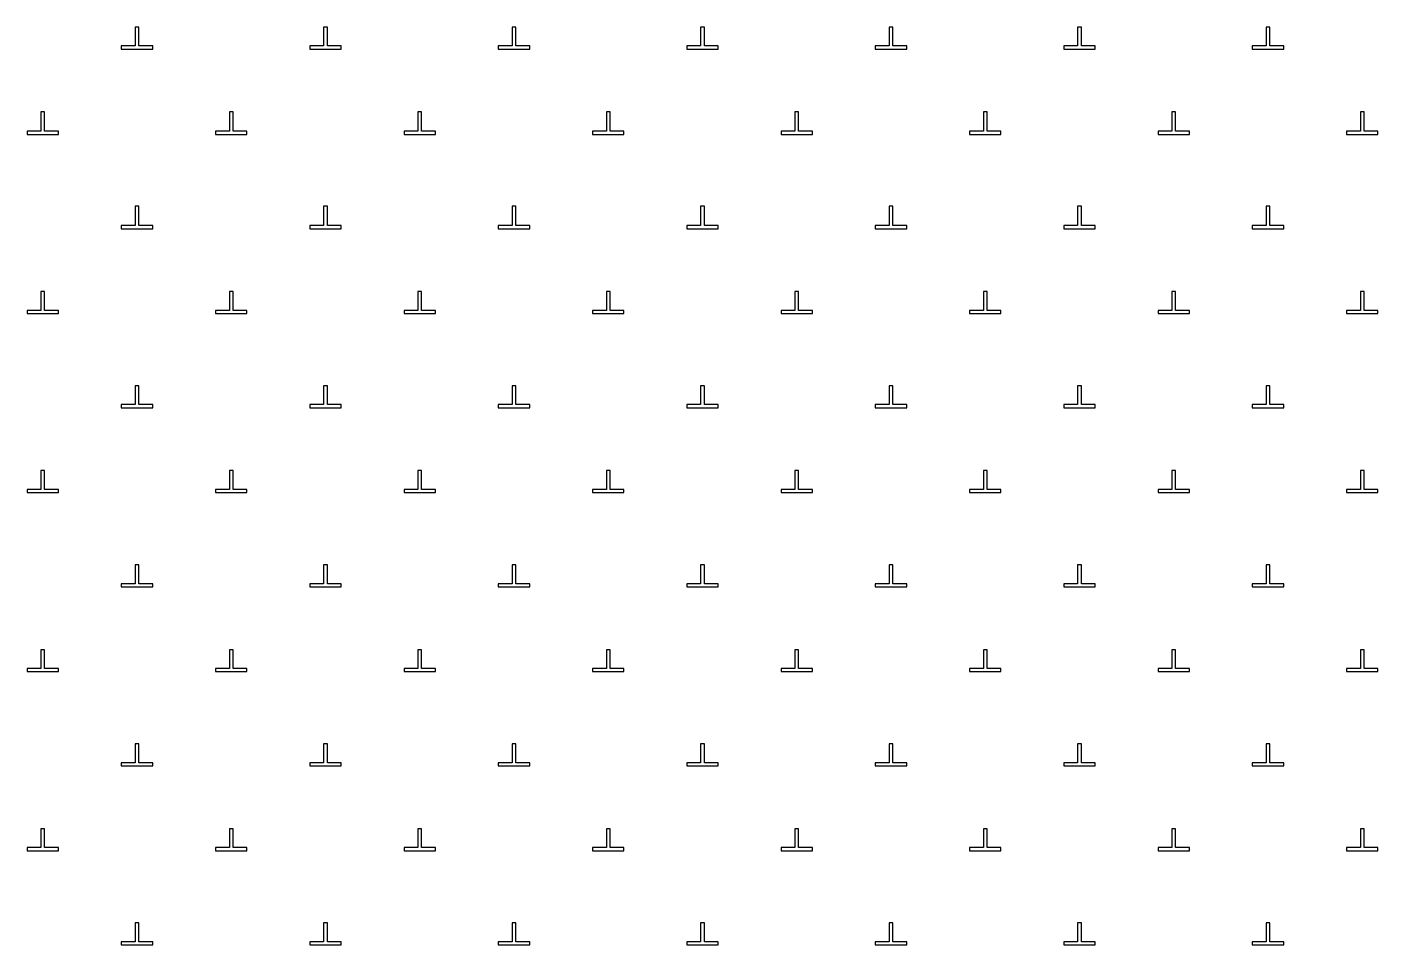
# Model space of a CAD drawing. Extents: x 550890 to 551618, y 1839259 to 1840146.
# Drawn here: x 551450.14 to 551471.64, y 1840002.93 to 1840017.54 of the extents above; entities that cross this region are included whole.
import ezdxf

# ---------------------------------------------------------------- set-up
doc = ezdxf.new("R2010")
doc.units = 0
doc.layers.add('Level 19', color=7, linetype='Continuous')

msp = doc.modelspace()

# ---------------------------------------------------------------- linework, layer by layer
at = {"layer": 'Level 19'}
for p, q in [((551451.92, 1840017.54), (551451.86, 1840017.54)), ((551451.86, 1840017.54), (551451.86, 1840017.24)), ((551451.92, 1840017.24), (551451.92, 1840017.54)), ((551454.92, 1840017.54), (551454.86, 1840017.54)), ((551454.86, 1840017.54), (551454.86, 1840017.24)), ((551454.92, 1840017.24), (551454.92, 1840017.54)), ((551457.92, 1840017.54), (551457.86, 1840017.54)), ((551457.86, 1840017.54), (551457.86, 1840017.24)), ((551457.92, 1840017.24), (551457.92, 1840017.54)), ((551460.92, 1840017.54), (551460.86, 1840017.54)), ((551460.86, 1840017.54), (551460.86, 1840017.24)), ((551460.92, 1840017.24), (551460.92, 1840017.54)), ((551463.92, 1840017.54), (551463.86, 1840017.54)), ((551463.86, 1840017.54), (551463.86, 1840017.24)), ((551463.92, 1840017.24), (551463.92, 1840017.54)), ((551466.92, 1840017.54), (551466.86, 1840017.54)), ((551466.86, 1840017.54), (551466.86, 1840017.24)), ((551466.92, 1840017.24), (551466.92, 1840017.54)), ((551469.92, 1840017.54), (551469.86, 1840017.54)), ((551469.86, 1840017.54), (551469.86, 1840017.24)), ((551469.92, 1840017.24), (551469.92, 1840017.54)), ((551451.86, 1840017.24), (551451.64, 1840017.24)), ((551451.64, 1840017.24), (551451.64, 1840017.19)), ((551451.64, 1840017.19), (551452.14, 1840017.19)), ((551452.14, 1840017.24), (551451.92, 1840017.24)), ((551452.14, 1840017.19), (551452.14, 1840017.24)), ((551454.86, 1840017.24), (551454.64, 1840017.24)), ((551454.64, 1840017.24), (551454.64, 1840017.19)), ((551454.64, 1840017.19), (551455.14, 1840017.19)), ((551455.14, 1840017.24), (551454.92, 1840017.24)), ((551455.14, 1840017.19), (551455.14, 1840017.24)), ((551457.86, 1840017.24), (551457.64, 1840017.24)), ((551457.64, 1840017.24), (551457.64, 1840017.19)), ((551457.64, 1840017.19), (551458.14, 1840017.19)), ((551458.14, 1840017.24), (551457.92, 1840017.24)), ((551458.14, 1840017.19), (551458.14, 1840017.24)), ((551460.86, 1840017.24), (551460.64, 1840017.24)), ((551460.64, 1840017.24), (551460.64, 1840017.19)), ((551460.64, 1840017.19), (551461.14, 1840017.19)), ((551461.14, 1840017.24), (551460.92, 1840017.24)), ((551461.14, 1840017.19), (551461.14, 1840017.24)), ((551463.86, 1840017.24), (551463.64, 1840017.24)), ((551463.64, 1840017.24), (551463.64, 1840017.19)), ((551463.64, 1840017.19), (551464.14, 1840017.19)), ((551464.14, 1840017.24), (551463.92, 1840017.24)), ((551464.14, 1840017.19), (551464.14, 1840017.24)), ((551466.86, 1840017.24), (551466.64, 1840017.24)), ((551466.64, 1840017.24), (551466.64, 1840017.19)), ((551466.64, 1840017.19), (551467.14, 1840017.19)), ((551467.14, 1840017.24), (551466.92, 1840017.24)), ((551467.14, 1840017.19), (551467.14, 1840017.24)), ((551469.86, 1840017.24), (551469.64, 1840017.24)), ((551469.64, 1840017.24), (551469.64, 1840017.19)), ((551469.64, 1840017.19), (551470.14, 1840017.19)), ((551470.14, 1840017.24), (551469.92, 1840017.24)), ((551470.14, 1840017.19), (551470.14, 1840017.24)), ((551450.42, 1840016.19), (551450.36, 1840016.19)), ((551450.36, 1840016.19), (551450.36, 1840015.88)), ((551450.42, 1840015.88), (551450.42, 1840016.19)), ((551453.42, 1840016.19), (551453.36, 1840016.19)), ((551453.36, 1840016.19), (551453.36, 1840015.88)), ((551453.42, 1840015.88), (551453.42, 1840016.19)), ((551456.42, 1840016.19), (551456.36, 1840016.19)), ((551456.36, 1840016.19), (551456.36, 1840015.88)), ((551456.42, 1840015.88), (551456.42, 1840016.19)), ((551459.42, 1840016.19), (551459.36, 1840016.19)), ((551459.36, 1840016.19), (551459.36, 1840015.88)), ((551459.42, 1840015.88), (551459.42, 1840016.19)), ((551462.42, 1840016.19), (551462.36, 1840016.19)), ((551462.36, 1840016.19), (551462.36, 1840015.88)), ((551462.42, 1840015.88), (551462.42, 1840016.19)), ((551465.42, 1840016.19), (551465.36, 1840016.19)), ((551465.36, 1840016.19), (551465.36, 1840015.88)), ((551465.42, 1840015.88), (551465.42, 1840016.19)), ((551468.42, 1840016.19), (551468.36, 1840016.19)), ((551468.36, 1840016.19), (551468.36, 1840015.88)), ((551468.42, 1840015.88), (551468.42, 1840016.19)), ((551471.42, 1840016.19), (551471.36, 1840016.19)), ((551471.36, 1840016.19), (551471.36, 1840015.88)), ((551471.42, 1840015.88), (551471.42, 1840016.19)), ((551450.36, 1840015.88), (551450.14, 1840015.88)), ((551450.14, 1840015.88), (551450.14, 1840015.83)), ((551450.14, 1840015.83), (551450.64, 1840015.83)), ((551450.64, 1840015.88), (551450.42, 1840015.88)), ((551450.64, 1840015.83), (551450.64, 1840015.88)), ((551453.36, 1840015.88), (551453.14, 1840015.88)), ((551453.14, 1840015.88), (551453.14, 1840015.83)), ((551453.14, 1840015.83), (551453.64, 1840015.83)), ((551453.64, 1840015.88), (551453.42, 1840015.88)), ((551453.64, 1840015.83), (551453.64, 1840015.88)), ((551456.36, 1840015.88), (551456.14, 1840015.88)), ((551456.14, 1840015.88), (551456.14, 1840015.83)), ((551456.14, 1840015.83), (551456.64, 1840015.83)), ((551456.64, 1840015.88), (551456.42, 1840015.88)), ((551456.64, 1840015.83), (551456.64, 1840015.88)), ((551459.36, 1840015.88), (551459.14, 1840015.88)), ((551459.14, 1840015.88), (551459.14, 1840015.83)), ((551459.14, 1840015.83), (551459.64, 1840015.83)), ((551459.64, 1840015.88), (551459.42, 1840015.88)), ((551459.64, 1840015.83), (551459.64, 1840015.88)), ((551462.36, 1840015.88), (551462.14, 1840015.88)), ((551462.14, 1840015.88), (551462.14, 1840015.83)), ((551462.14, 1840015.83), (551462.64, 1840015.83)), ((551462.64, 1840015.88), (551462.42, 1840015.88)), ((551462.64, 1840015.83), (551462.64, 1840015.88)), ((551465.36, 1840015.88), (551465.14, 1840015.88)), ((551465.14, 1840015.88), (551465.14, 1840015.83)), ((551465.14, 1840015.83), (551465.64, 1840015.83)), ((551465.64, 1840015.88), (551465.42, 1840015.88)), ((551465.64, 1840015.83), (551465.64, 1840015.88)), ((551468.36, 1840015.88), (551468.14, 1840015.88)), ((551468.14, 1840015.88), (551468.14, 1840015.83)), ((551468.14, 1840015.83), (551468.64, 1840015.83)), ((551468.64, 1840015.88), (551468.42, 1840015.88)), ((551468.64, 1840015.83), (551468.64, 1840015.88)), ((551471.36, 1840015.88), (551471.14, 1840015.88)), ((551471.14, 1840015.88), (551471.14, 1840015.83)), ((551471.14, 1840015.83), (551471.64, 1840015.83)), ((551471.64, 1840015.88), (551471.42, 1840015.88)), ((551471.64, 1840015.83), (551471.64, 1840015.88)), ((551451.92, 1840014.69), (551451.86, 1840014.69)), ((551451.86, 1840014.69), (551451.86, 1840014.38)), ((551451.92, 1840014.38), (551451.92, 1840014.69)), ((551454.92, 1840014.69), (551454.86, 1840014.69)), ((551454.86, 1840014.69), (551454.86, 1840014.38)), ((551454.92, 1840014.38), (551454.92, 1840014.69)), ((551457.92, 1840014.69), (551457.86, 1840014.69)), ((551457.86, 1840014.69), (551457.86, 1840014.38)), ((551457.92, 1840014.38), (551457.92, 1840014.69)), ((551460.92, 1840014.69), (551460.86, 1840014.69)), ((551460.86, 1840014.69), (551460.86, 1840014.38)), ((551460.92, 1840014.38), (551460.92, 1840014.69)), ((551463.92, 1840014.69), (551463.86, 1840014.69)), ((551463.86, 1840014.69), (551463.86, 1840014.38)), ((551463.92, 1840014.38), (551463.92, 1840014.69)), ((551466.92, 1840014.69), (551466.86, 1840014.69)), ((551466.86, 1840014.69), (551466.86, 1840014.38)), ((551466.92, 1840014.38), (551466.92, 1840014.69)), ((551469.92, 1840014.69), (551469.86, 1840014.69)), ((551469.86, 1840014.69), (551469.86, 1840014.38)), ((551469.92, 1840014.38), (551469.92, 1840014.69)), ((551451.86, 1840014.38), (551451.64, 1840014.38)), ((551451.64, 1840014.38), (551451.64, 1840014.33)), ((551451.64, 1840014.33), (551452.14, 1840014.33)), ((551452.14, 1840014.38), (551451.92, 1840014.38)), ((551452.14, 1840014.33), (551452.14, 1840014.38)), ((551454.86, 1840014.38), (551454.64, 1840014.38)), ((551454.64, 1840014.38), (551454.64, 1840014.33)), ((551454.64, 1840014.33), (551455.14, 1840014.33)), ((551455.14, 1840014.38), (551454.92, 1840014.38)), ((551455.14, 1840014.33), (551455.14, 1840014.38)), ((551457.86, 1840014.38), (551457.64, 1840014.38)), ((551457.64, 1840014.38), (551457.64, 1840014.33)), ((551457.64, 1840014.33), (551458.14, 1840014.33)), ((551458.14, 1840014.38), (551457.92, 1840014.38)), ((551458.14, 1840014.33), (551458.14, 1840014.38)), ((551460.86, 1840014.38), (551460.64, 1840014.38)), ((551460.64, 1840014.38), (551460.64, 1840014.33)), ((551460.64, 1840014.33), (551461.14, 1840014.33)), ((551461.14, 1840014.38), (551460.92, 1840014.38)), ((551461.14, 1840014.33), (551461.14, 1840014.38)), ((551463.86, 1840014.38), (551463.64, 1840014.38)), ((551463.64, 1840014.38), (551463.64, 1840014.33)), ((551463.64, 1840014.33), (551464.14, 1840014.33)), ((551464.14, 1840014.38), (551463.92, 1840014.38)), ((551464.14, 1840014.33), (551464.14, 1840014.38)), ((551466.86, 1840014.38), (551466.64, 1840014.38)), ((551466.64, 1840014.38), (551466.64, 1840014.33)), ((551466.64, 1840014.33), (551467.14, 1840014.33)), ((551467.14, 1840014.38), (551466.92, 1840014.38)), ((551467.14, 1840014.33), (551467.14, 1840014.38)), ((551469.86, 1840014.38), (551469.64, 1840014.38)), ((551469.64, 1840014.38), (551469.64, 1840014.33)), ((551469.64, 1840014.33), (551470.14, 1840014.33)), ((551470.14, 1840014.38), (551469.92, 1840014.38)), ((551470.14, 1840014.33), (551470.14, 1840014.38)), ((551450.42, 1840013.33), (551450.36, 1840013.33)), ((551450.36, 1840013.33), (551450.36, 1840013.03)), ((551450.42, 1840013.03), (551450.42, 1840013.33)), ((551453.42, 1840013.33), (551453.36, 1840013.33)), ((551453.36, 1840013.33), (551453.36, 1840013.03)), ((551453.42, 1840013.03), (551453.42, 1840013.33)), ((551456.42, 1840013.33), (551456.36, 1840013.33)), ((551456.36, 1840013.33), (551456.36, 1840013.03)), ((551456.42, 1840013.03), (551456.42, 1840013.33)), ((551459.42, 1840013.33), (551459.36, 1840013.33)), ((551459.36, 1840013.33), (551459.36, 1840013.03)), ((551459.42, 1840013.03), (551459.42, 1840013.33)), ((551462.42, 1840013.33), (551462.36, 1840013.33)), ((551462.36, 1840013.33), (551462.36, 1840013.03)), ((551462.42, 1840013.03), (551462.42, 1840013.33)), ((551465.42, 1840013.33), (551465.36, 1840013.33)), ((551465.36, 1840013.33), (551465.36, 1840013.03)), ((551465.42, 1840013.03), (551465.42, 1840013.33)), ((551468.42, 1840013.33), (551468.36, 1840013.33)), ((551468.36, 1840013.33), (551468.36, 1840013.03)), ((551468.42, 1840013.03), (551468.42, 1840013.33)), ((551471.42, 1840013.33), (551471.36, 1840013.33)), ((551471.36, 1840013.33), (551471.36, 1840013.03)), ((551471.42, 1840013.03), (551471.42, 1840013.33)), ((551450.36, 1840013.03), (551450.14, 1840013.03)), ((551450.14, 1840013.03), (551450.14, 1840012.98)), ((551450.64, 1840013.03), (551450.42, 1840013.03)), ((551450.64, 1840012.98), (551450.64, 1840013.03)), ((551453.36, 1840013.03), (551453.14, 1840013.03)), ((551453.14, 1840013.03), (551453.14, 1840012.98)), ((551453.64, 1840013.03), (551453.42, 1840013.03)), ((551453.64, 1840012.98), (551453.64, 1840013.03)), ((551456.36, 1840013.03), (551456.14, 1840013.03)), ((551456.14, 1840013.03), (551456.14, 1840012.98)), ((551456.64, 1840013.03), (551456.42, 1840013.03)), ((551456.64, 1840012.98), (551456.64, 1840013.03)), ((551459.36, 1840013.03), (551459.14, 1840013.03)), ((551459.14, 1840013.03), (551459.14, 1840012.98)), ((551459.64, 1840013.03), (551459.42, 1840013.03)), ((551459.64, 1840012.98), (551459.64, 1840013.03)), ((551462.36, 1840013.03), (551462.14, 1840013.03)), ((551462.14, 1840013.03), (551462.14, 1840012.98)), ((551462.64, 1840013.03), (551462.42, 1840013.03)), ((551462.64, 1840012.98), (551462.64, 1840013.03)), ((551465.36, 1840013.03), (551465.14, 1840013.03)), ((551465.14, 1840013.03), (551465.14, 1840012.98)), ((551465.64, 1840013.03), (551465.42, 1840013.03)), ((551465.64, 1840012.98), (551465.64, 1840013.03)), ((551468.36, 1840013.03), (551468.14, 1840013.03)), ((551468.14, 1840013.03), (551468.14, 1840012.98)), ((551468.64, 1840013.03), (551468.42, 1840013.03)), ((551468.64, 1840012.98), (551468.64, 1840013.03)), ((551471.36, 1840013.03), (551471.14, 1840013.03)), ((551471.14, 1840013.03), (551471.14, 1840012.98)), ((551471.64, 1840013.03), (551471.42, 1840013.03)), ((551471.64, 1840012.98), (551471.64, 1840013.03)), ((551450.14, 1840012.98), (551450.64, 1840012.98)), ((551453.14, 1840012.98), (551453.64, 1840012.98)), ((551456.14, 1840012.98), (551456.64, 1840012.98)), ((551459.14, 1840012.98), (551459.64, 1840012.98)), ((551462.14, 1840012.98), (551462.64, 1840012.98)), ((551465.14, 1840012.98), (551465.64, 1840012.98)), ((551468.14, 1840012.98), (551468.64, 1840012.98)), ((551471.14, 1840012.98), (551471.64, 1840012.98)), ((551451.92, 1840011.83), (551451.86, 1840011.83)), ((551451.86, 1840011.83), (551451.86, 1840011.53)), ((551451.92, 1840011.53), (551451.92, 1840011.83)), ((551454.92, 1840011.83), (551454.86, 1840011.83)), ((551454.86, 1840011.83), (551454.86, 1840011.53)), ((551454.92, 1840011.53), (551454.92, 1840011.83)), ((551457.92, 1840011.83), (551457.86, 1840011.83)), ((551457.86, 1840011.83), (551457.86, 1840011.53)), ((551457.92, 1840011.53), (551457.92, 1840011.83)), ((551460.92, 1840011.83), (551460.86, 1840011.83)), ((551460.86, 1840011.83), (551460.86, 1840011.53)), ((551460.92, 1840011.53), (551460.92, 1840011.83)), ((551463.92, 1840011.83), (551463.86, 1840011.83)), ((551463.86, 1840011.83), (551463.86, 1840011.53)), ((551463.92, 1840011.53), (551463.92, 1840011.83)), ((551466.92, 1840011.83), (551466.86, 1840011.83)), ((551466.86, 1840011.83), (551466.86, 1840011.53)), ((551466.92, 1840011.53), (551466.92, 1840011.83)), ((551469.92, 1840011.83), (551469.86, 1840011.83)), ((551469.86, 1840011.83), (551469.86, 1840011.53)), ((551469.92, 1840011.53), (551469.92, 1840011.83)), ((551451.86, 1840011.53), (551451.64, 1840011.53)), ((551451.64, 1840011.53), (551451.64, 1840011.48)), ((551452.14, 1840011.53), (551451.92, 1840011.53)), ((551452.14, 1840011.48), (551452.14, 1840011.53)), ((551454.86, 1840011.53), (551454.64, 1840011.53)), ((551454.64, 1840011.53), (551454.64, 1840011.48)), ((551455.14, 1840011.53), (551454.92, 1840011.53)), ((551455.14, 1840011.48), (551455.14, 1840011.53)), ((551457.86, 1840011.53), (551457.64, 1840011.53)), ((551457.64, 1840011.53), (551457.64, 1840011.48)), ((551458.14, 1840011.53), (551457.92, 1840011.53)), ((551458.14, 1840011.48), (551458.14, 1840011.53)), ((551460.86, 1840011.53), (551460.64, 1840011.53)), ((551460.64, 1840011.53), (551460.64, 1840011.48)), ((551461.14, 1840011.53), (551460.92, 1840011.53)), ((551461.14, 1840011.48), (551461.14, 1840011.53)), ((551463.86, 1840011.53), (551463.64, 1840011.53)), ((551463.64, 1840011.53), (551463.64, 1840011.48)), ((551464.14, 1840011.53), (551463.92, 1840011.53)), ((551464.14, 1840011.48), (551464.14, 1840011.53)), ((551466.86, 1840011.53), (551466.64, 1840011.53)), ((551466.64, 1840011.53), (551466.64, 1840011.48)), ((551467.14, 1840011.53), (551466.92, 1840011.53)), ((551467.14, 1840011.48), (551467.14, 1840011.53)), ((551469.86, 1840011.53), (551469.64, 1840011.53)), ((551469.64, 1840011.53), (551469.64, 1840011.48)), ((551470.14, 1840011.53), (551469.92, 1840011.53)), ((551470.14, 1840011.48), (551470.14, 1840011.53)), ((551451.64, 1840011.48), (551452.14, 1840011.48)), ((551454.64, 1840011.48), (551455.14, 1840011.48)), ((551457.64, 1840011.48), (551458.14, 1840011.48)), ((551460.64, 1840011.48), (551461.14, 1840011.48)), ((551463.64, 1840011.48), (551464.14, 1840011.48)), ((551466.64, 1840011.48), (551467.14, 1840011.48)), ((551469.64, 1840011.48), (551470.14, 1840011.48)), ((551450.42, 1840010.48), (551450.36, 1840010.48)), ((551450.36, 1840010.48), (551450.36, 1840010.18)), ((551450.42, 1840010.18), (551450.42, 1840010.48)), ((551453.42, 1840010.48), (551453.36, 1840010.48)), ((551453.36, 1840010.48), (551453.36, 1840010.18)), ((551453.42, 1840010.18), (551453.42, 1840010.48)), ((551456.42, 1840010.48), (551456.36, 1840010.48)), ((551456.36, 1840010.48), (551456.36, 1840010.18)), ((551456.42, 1840010.18), (551456.42, 1840010.48)), ((551459.42, 1840010.48), (551459.36, 1840010.48)), ((551459.36, 1840010.48), (551459.36, 1840010.18)), ((551459.42, 1840010.18), (551459.42, 1840010.48)), ((551462.42, 1840010.48), (551462.36, 1840010.48)), ((551462.36, 1840010.48), (551462.36, 1840010.18)), ((551462.42, 1840010.18), (551462.42, 1840010.48)), ((551465.42, 1840010.48), (551465.36, 1840010.48)), ((551465.36, 1840010.48), (551465.36, 1840010.18)), ((551465.42, 1840010.18), (551465.42, 1840010.48)), ((551468.42, 1840010.48), (551468.36, 1840010.48)), ((551468.36, 1840010.48), (551468.36, 1840010.18)), ((551468.42, 1840010.18), (551468.42, 1840010.48)), ((551471.42, 1840010.48), (551471.36, 1840010.48)), ((551471.36, 1840010.48), (551471.36, 1840010.18)), ((551471.42, 1840010.18), (551471.42, 1840010.48)), ((551450.36, 1840010.18), (551450.14, 1840010.18)), ((551450.14, 1840010.18), (551450.14, 1840010.13)), ((551450.14, 1840010.13), (551450.64, 1840010.13)), ((551450.64, 1840010.18), (551450.42, 1840010.18)), ((551450.64, 1840010.13), (551450.64, 1840010.18)), ((551453.36, 1840010.18), (551453.14, 1840010.18)), ((551453.14, 1840010.18), (551453.14, 1840010.13)), ((551453.14, 1840010.13), (551453.64, 1840010.13)), ((551453.64, 1840010.18), (551453.42, 1840010.18)), ((551453.64, 1840010.13), (551453.64, 1840010.18)), ((551456.36, 1840010.18), (551456.14, 1840010.18)), ((551456.14, 1840010.18), (551456.14, 1840010.13)), ((551456.14, 1840010.13), (551456.64, 1840010.13)), ((551456.64, 1840010.18), (551456.42, 1840010.18)), ((551456.64, 1840010.13), (551456.64, 1840010.18)), ((551459.36, 1840010.18), (551459.14, 1840010.18)), ((551459.14, 1840010.18), (551459.14, 1840010.13)), ((551459.14, 1840010.13), (551459.64, 1840010.13)), ((551459.64, 1840010.18), (551459.42, 1840010.18)), ((551459.64, 1840010.13), (551459.64, 1840010.18)), ((551462.36, 1840010.18), (551462.14, 1840010.18)), ((551462.14, 1840010.18), (551462.14, 1840010.13)), ((551462.14, 1840010.13), (551462.64, 1840010.13)), ((551462.64, 1840010.18), (551462.42, 1840010.18)), ((551462.64, 1840010.13), (551462.64, 1840010.18)), ((551465.36, 1840010.18), (551465.14, 1840010.18)), ((551465.14, 1840010.18), (551465.14, 1840010.13)), ((551465.14, 1840010.13), (551465.64, 1840010.13)), ((551465.64, 1840010.18), (551465.42, 1840010.18)), ((551465.64, 1840010.13), (551465.64, 1840010.18)), ((551468.36, 1840010.18), (551468.14, 1840010.18)), ((551468.14, 1840010.18), (551468.14, 1840010.13)), ((551468.14, 1840010.13), (551468.64, 1840010.13)), ((551468.64, 1840010.18), (551468.42, 1840010.18)), ((551468.64, 1840010.13), (551468.64, 1840010.18)), ((551471.36, 1840010.18), (551471.14, 1840010.18)), ((551471.14, 1840010.18), (551471.14, 1840010.13)), ((551471.14, 1840010.13), (551471.64, 1840010.13)), ((551471.64, 1840010.18), (551471.42, 1840010.18)), ((551471.64, 1840010.13), (551471.64, 1840010.18)), ((551451.92, 1840008.98), (551451.86, 1840008.98)), ((551451.86, 1840008.98), (551451.86, 1840008.68)), ((551451.92, 1840008.68), (551451.92, 1840008.98)), ((551454.92, 1840008.98), (551454.86, 1840008.98)), ((551454.86, 1840008.98), (551454.86, 1840008.68)), ((551454.92, 1840008.68), (551454.92, 1840008.98)), ((551457.92, 1840008.98), (551457.86, 1840008.98)), ((551457.86, 1840008.98), (551457.86, 1840008.68)), ((551457.92, 1840008.68), (551457.92, 1840008.98)), ((551460.92, 1840008.98), (551460.86, 1840008.98)), ((551460.86, 1840008.98), (551460.86, 1840008.68)), ((551460.92, 1840008.68), (551460.92, 1840008.98)), ((551463.92, 1840008.98), (551463.86, 1840008.98)), ((551463.86, 1840008.98), (551463.86, 1840008.68)), ((551463.92, 1840008.68), (551463.92, 1840008.98)), ((551466.92, 1840008.98), (551466.86, 1840008.98)), ((551466.86, 1840008.98), (551466.86, 1840008.68)), ((551466.92, 1840008.68), (551466.92, 1840008.98)), ((551469.92, 1840008.98), (551469.86, 1840008.98)), ((551469.86, 1840008.98), (551469.86, 1840008.68)), ((551469.92, 1840008.68), (551469.92, 1840008.98)), ((551451.86, 1840008.68), (551451.64, 1840008.68)), ((551451.64, 1840008.68), (551451.64, 1840008.63)), ((551451.64, 1840008.63), (551452.14, 1840008.63)), ((551452.14, 1840008.68), (551451.92, 1840008.68)), ((551452.14, 1840008.63), (551452.14, 1840008.68)), ((551454.86, 1840008.68), (551454.64, 1840008.68)), ((551454.64, 1840008.68), (551454.64, 1840008.63)), ((551454.64, 1840008.63), (551455.14, 1840008.63)), ((551455.14, 1840008.68), (551454.92, 1840008.68)), ((551455.14, 1840008.63), (551455.14, 1840008.68)), ((551457.86, 1840008.68), (551457.64, 1840008.68)), ((551457.64, 1840008.68), (551457.64, 1840008.63)), ((551457.64, 1840008.63), (551458.14, 1840008.63)), ((551458.14, 1840008.68), (551457.92, 1840008.68)), ((551458.14, 1840008.63), (551458.14, 1840008.68)), ((551460.86, 1840008.68), (551460.64, 1840008.68)), ((551460.64, 1840008.68), (551460.64, 1840008.63)), ((551460.64, 1840008.63), (551461.14, 1840008.63)), ((551461.14, 1840008.68), (551460.92, 1840008.68)), ((551461.14, 1840008.63), (551461.14, 1840008.68)), ((551463.86, 1840008.68), (551463.64, 1840008.68)), ((551463.64, 1840008.68), (551463.64, 1840008.63)), ((551463.64, 1840008.63), (551464.14, 1840008.63)), ((551464.14, 1840008.68), (551463.92, 1840008.68)), ((551464.14, 1840008.63), (551464.14, 1840008.68)), ((551466.86, 1840008.68), (551466.64, 1840008.68)), ((551466.64, 1840008.68), (551466.64, 1840008.63)), ((551466.64, 1840008.63), (551467.14, 1840008.63)), ((551467.14, 1840008.68), (551466.92, 1840008.68)), ((551467.14, 1840008.63), (551467.14, 1840008.68)), ((551469.86, 1840008.68), (551469.64, 1840008.68)), ((551469.64, 1840008.68), (551469.64, 1840008.63)), ((551469.64, 1840008.63), (551470.14, 1840008.63)), ((551470.14, 1840008.68), (551469.92, 1840008.68)), ((551470.14, 1840008.63), (551470.14, 1840008.68)), ((551450.42, 1840007.63), (551450.36, 1840007.63)), ((551450.36, 1840007.63), (551450.36, 1840007.33)), ((551450.42, 1840007.33), (551450.42, 1840007.63)), ((551453.42, 1840007.63), (551453.36, 1840007.63)), ((551453.36, 1840007.63), (551453.36, 1840007.33)), ((551453.42, 1840007.33), (551453.42, 1840007.63)), ((551456.42, 1840007.63), (551456.36, 1840007.63)), ((551456.36, 1840007.63), (551456.36, 1840007.33)), ((551456.42, 1840007.33), (551456.42, 1840007.63)), ((551459.42, 1840007.63), (551459.36, 1840007.63)), ((551459.36, 1840007.63), (551459.36, 1840007.33)), ((551459.42, 1840007.33), (551459.42, 1840007.63)), ((551462.42, 1840007.63), (551462.36, 1840007.63)), ((551462.36, 1840007.63), (551462.36, 1840007.33)), ((551462.42, 1840007.33), (551462.42, 1840007.63)), ((551465.42, 1840007.63), (551465.36, 1840007.63)), ((551465.36, 1840007.63), (551465.36, 1840007.33)), ((551465.42, 1840007.33), (551465.42, 1840007.63)), ((551468.42, 1840007.63), (551468.36, 1840007.63)), ((551468.36, 1840007.63), (551468.36, 1840007.33)), ((551468.42, 1840007.33), (551468.42, 1840007.63)), ((551471.42, 1840007.63), (551471.36, 1840007.63)), ((551471.36, 1840007.63), (551471.36, 1840007.33)), ((551471.42, 1840007.33), (551471.42, 1840007.63)), ((551450.36, 1840007.33), (551450.14, 1840007.33)), ((551450.14, 1840007.33), (551450.14, 1840007.28)), ((551450.14, 1840007.28), (551450.64, 1840007.28)), ((551450.64, 1840007.33), (551450.42, 1840007.33)), ((551450.64, 1840007.28), (551450.64, 1840007.33)), ((551453.36, 1840007.33), (551453.14, 1840007.33)), ((551453.14, 1840007.33), (551453.14, 1840007.28)), ((551453.14, 1840007.28), (551453.64, 1840007.28)), ((551453.64, 1840007.33), (551453.42, 1840007.33)), ((551453.64, 1840007.28), (551453.64, 1840007.33)), ((551456.36, 1840007.33), (551456.14, 1840007.33)), ((551456.14, 1840007.33), (551456.14, 1840007.28)), ((551456.14, 1840007.28), (551456.64, 1840007.28)), ((551456.64, 1840007.33), (551456.42, 1840007.33)), ((551456.64, 1840007.28), (551456.64, 1840007.33)), ((551459.36, 1840007.33), (551459.14, 1840007.33)), ((551459.14, 1840007.33), (551459.14, 1840007.28)), ((551459.14, 1840007.28), (551459.64, 1840007.28)), ((551459.64, 1840007.33), (551459.42, 1840007.33)), ((551459.64, 1840007.28), (551459.64, 1840007.33)), ((551462.36, 1840007.33), (551462.14, 1840007.33)), ((551462.14, 1840007.33), (551462.14, 1840007.28)), ((551462.14, 1840007.28), (551462.64, 1840007.28)), ((551462.64, 1840007.33), (551462.42, 1840007.33)), ((551462.64, 1840007.28), (551462.64, 1840007.33)), ((551465.36, 1840007.33), (551465.14, 1840007.33)), ((551465.14, 1840007.33), (551465.14, 1840007.28)), ((551465.14, 1840007.28), (551465.64, 1840007.28)), ((551465.64, 1840007.33), (551465.42, 1840007.33)), ((551465.64, 1840007.28), (551465.64, 1840007.33)), ((551468.36, 1840007.33), (551468.14, 1840007.33)), ((551468.14, 1840007.33), (551468.14, 1840007.28)), ((551468.14, 1840007.28), (551468.64, 1840007.28)), ((551468.64, 1840007.33), (551468.42, 1840007.33)), ((551468.64, 1840007.28), (551468.64, 1840007.33)), ((551471.36, 1840007.33), (551471.14, 1840007.33)), ((551471.14, 1840007.33), (551471.14, 1840007.28)), ((551471.14, 1840007.28), (551471.64, 1840007.28)), ((551471.64, 1840007.33), (551471.42, 1840007.33)), ((551471.64, 1840007.28), (551471.64, 1840007.33)), ((551451.92, 1840006.13), (551451.86, 1840006.13)), ((551451.86, 1840006.13), (551451.86, 1840005.83)), ((551451.92, 1840005.83), (551451.92, 1840006.13)), ((551454.92, 1840006.13), (551454.86, 1840006.13)), ((551454.86, 1840006.13), (551454.86, 1840005.83)), ((551454.92, 1840005.83), (551454.92, 1840006.13)), ((551457.92, 1840006.13), (551457.86, 1840006.13)), ((551457.86, 1840006.13), (551457.86, 1840005.83)), ((551457.92, 1840005.83), (551457.92, 1840006.13)), ((551460.92, 1840006.13), (551460.86, 1840006.13)), ((551460.86, 1840006.13), (551460.86, 1840005.83)), ((551460.92, 1840005.83), (551460.92, 1840006.13)), ((551463.92, 1840006.13), (551463.86, 1840006.13)), ((551463.86, 1840006.13), (551463.86, 1840005.83)), ((551463.92, 1840005.83), (551463.92, 1840006.13)), ((551466.92, 1840006.13), (551466.86, 1840006.13)), ((551466.86, 1840006.13), (551466.86, 1840005.83)), ((551466.92, 1840005.83), (551466.92, 1840006.13)), ((551469.92, 1840006.13), (551469.86, 1840006.13)), ((551469.86, 1840006.13), (551469.86, 1840005.83)), ((551469.92, 1840005.83), (551469.92, 1840006.13)), ((551451.86, 1840005.83), (551451.64, 1840005.83)), ((551451.64, 1840005.83), (551451.64, 1840005.78)), ((551451.64, 1840005.78), (551452.14, 1840005.78)), ((551452.14, 1840005.83), (551451.92, 1840005.83)), ((551452.14, 1840005.78), (551452.14, 1840005.83)), ((551454.86, 1840005.83), (551454.64, 1840005.83)), ((551454.64, 1840005.83), (551454.64, 1840005.78)), ((551454.64, 1840005.78), (551455.14, 1840005.78)), ((551455.14, 1840005.83), (551454.92, 1840005.83)), ((551455.14, 1840005.78), (551455.14, 1840005.83)), ((551457.86, 1840005.83), (551457.64, 1840005.83)), ((551457.64, 1840005.83), (551457.64, 1840005.78)), ((551457.64, 1840005.78), (551458.14, 1840005.78)), ((551458.14, 1840005.83), (551457.92, 1840005.83)), ((551458.14, 1840005.78), (551458.14, 1840005.83)), ((551460.86, 1840005.83), (551460.64, 1840005.83)), ((551460.64, 1840005.83), (551460.64, 1840005.78)), ((551460.64, 1840005.78), (551461.14, 1840005.78)), ((551461.14, 1840005.83), (551460.92, 1840005.83)), ((551461.14, 1840005.78), (551461.14, 1840005.83)), ((551463.86, 1840005.83), (551463.64, 1840005.83)), ((551463.64, 1840005.83), (551463.64, 1840005.78)), ((551463.64, 1840005.78), (551464.14, 1840005.78)), ((551464.14, 1840005.83), (551463.92, 1840005.83)), ((551464.14, 1840005.78), (551464.14, 1840005.83)), ((551466.86, 1840005.83), (551466.64, 1840005.83)), ((551466.64, 1840005.83), (551466.64, 1840005.78)), ((551466.64, 1840005.78), (551467.14, 1840005.78)), ((551467.14, 1840005.83), (551466.92, 1840005.83)), ((551467.14, 1840005.78), (551467.14, 1840005.83)), ((551469.86, 1840005.83), (551469.64, 1840005.83)), ((551469.64, 1840005.83), (551469.64, 1840005.78)), ((551469.64, 1840005.78), (551470.14, 1840005.78)), ((551470.14, 1840005.83), (551469.92, 1840005.83)), ((551470.14, 1840005.78), (551470.14, 1840005.83)), ((551450.42, 1840004.78), (551450.36, 1840004.78)), ((551450.36, 1840004.78), (551450.36, 1840004.48)), ((551450.42, 1840004.48), (551450.42, 1840004.78)), ((551453.42, 1840004.78), (551453.36, 1840004.78)), ((551453.36, 1840004.78), (551453.36, 1840004.48)), ((551453.42, 1840004.48), (551453.42, 1840004.78)), ((551456.42, 1840004.78), (551456.36, 1840004.78)), ((551456.36, 1840004.78), (551456.36, 1840004.48)), ((551456.42, 1840004.48), (551456.42, 1840004.78)), ((551459.42, 1840004.78), (551459.36, 1840004.78)), ((551459.36, 1840004.78), (551459.36, 1840004.48)), ((551459.42, 1840004.48), (551459.42, 1840004.78)), ((551462.42, 1840004.78), (551462.36, 1840004.78)), ((551462.36, 1840004.78), (551462.36, 1840004.48)), ((551462.42, 1840004.48), (551462.42, 1840004.78)), ((551465.42, 1840004.78), (551465.36, 1840004.78)), ((551465.36, 1840004.78), (551465.36, 1840004.48)), ((551465.42, 1840004.48), (551465.42, 1840004.78)), ((551468.42, 1840004.78), (551468.36, 1840004.78)), ((551468.36, 1840004.78), (551468.36, 1840004.48)), ((551468.42, 1840004.48), (551468.42, 1840004.78)), ((551471.42, 1840004.78), (551471.36, 1840004.78)), ((551471.36, 1840004.78), (551471.36, 1840004.48)), ((551471.42, 1840004.48), (551471.42, 1840004.78)), ((551450.36, 1840004.48), (551450.14, 1840004.48)), ((551450.14, 1840004.48), (551450.14, 1840004.43)), ((551450.14, 1840004.43), (551450.64, 1840004.43)), ((551450.64, 1840004.48), (551450.42, 1840004.48)), ((551450.64, 1840004.43), (551450.64, 1840004.48)), ((551453.36, 1840004.48), (551453.14, 1840004.48)), ((551453.14, 1840004.48), (551453.14, 1840004.43)), ((551453.14, 1840004.43), (551453.64, 1840004.43)), ((551453.64, 1840004.48), (551453.42, 1840004.48)), ((551453.64, 1840004.43), (551453.64, 1840004.48)), ((551456.36, 1840004.48), (551456.14, 1840004.48)), ((551456.14, 1840004.48), (551456.14, 1840004.43)), ((551456.14, 1840004.43), (551456.64, 1840004.43)), ((551456.64, 1840004.48), (551456.42, 1840004.48)), ((551456.64, 1840004.43), (551456.64, 1840004.48)), ((551459.36, 1840004.48), (551459.14, 1840004.48)), ((551459.14, 1840004.48), (551459.14, 1840004.43)), ((551459.14, 1840004.43), (551459.64, 1840004.43)), ((551459.64, 1840004.48), (551459.42, 1840004.48)), ((551459.64, 1840004.43), (551459.64, 1840004.48)), ((551462.36, 1840004.48), (551462.14, 1840004.48)), ((551462.14, 1840004.48), (551462.14, 1840004.43)), ((551462.14, 1840004.43), (551462.64, 1840004.43)), ((551462.64, 1840004.48), (551462.42, 1840004.48)), ((551462.64, 1840004.43), (551462.64, 1840004.48)), ((551465.36, 1840004.48), (551465.14, 1840004.48)), ((551465.14, 1840004.48), (551465.14, 1840004.43)), ((551465.14, 1840004.43), (551465.64, 1840004.43)), ((551465.64, 1840004.48), (551465.42, 1840004.48)), ((551465.64, 1840004.43), (551465.64, 1840004.48)), ((551468.36, 1840004.48), (551468.14, 1840004.48)), ((551468.14, 1840004.48), (551468.14, 1840004.43)), ((551468.14, 1840004.43), (551468.64, 1840004.43)), ((551468.64, 1840004.48), (551468.42, 1840004.48)), ((551468.64, 1840004.43), (551468.64, 1840004.48)), ((551471.36, 1840004.48), (551471.14, 1840004.48)), ((551471.14, 1840004.48), (551471.14, 1840004.43)), ((551471.14, 1840004.43), (551471.64, 1840004.43)), ((551471.64, 1840004.48), (551471.42, 1840004.48)), ((551471.64, 1840004.43), (551471.64, 1840004.48)), ((551451.92, 1840003.28), (551451.86, 1840003.28)), ((551451.86, 1840003.28), (551451.86, 1840002.98)), ((551451.92, 1840002.98), (551451.92, 1840003.28)), ((551454.92, 1840003.28), (551454.86, 1840003.28)), ((551454.86, 1840003.28), (551454.86, 1840002.98)), ((551454.92, 1840002.98), (551454.92, 1840003.28)), ((551457.92, 1840003.28), (551457.86, 1840003.28)), ((551457.86, 1840003.28), (551457.86, 1840002.98)), ((551457.92, 1840002.98), (551457.92, 1840003.28)), ((551460.92, 1840003.28), (551460.86, 1840003.28)), ((551460.86, 1840003.28), (551460.86, 1840002.98)), ((551460.92, 1840002.98), (551460.92, 1840003.28)), ((551463.92, 1840003.28), (551463.86, 1840003.28)), ((551463.86, 1840003.28), (551463.86, 1840002.98)), ((551463.92, 1840002.98), (551463.92, 1840003.28)), ((551466.92, 1840003.28), (551466.86, 1840003.28)), ((551466.86, 1840003.28), (551466.86, 1840002.98)), ((551466.92, 1840002.98), (551466.92, 1840003.28)), ((551469.92, 1840003.28), (551469.86, 1840003.28)), ((551469.86, 1840003.28), (551469.86, 1840002.98)), ((551469.92, 1840002.98), (551469.92, 1840003.28)), ((551451.86, 1840002.98), (551451.64, 1840002.98)), ((551451.64, 1840002.98), (551451.64, 1840002.93)), ((551451.64, 1840002.93), (551452.14, 1840002.93)), ((551452.14, 1840002.98), (551451.92, 1840002.98)), ((551452.14, 1840002.93), (551452.14, 1840002.98)), ((551454.86, 1840002.98), (551454.64, 1840002.98)), ((551454.64, 1840002.98), (551454.64, 1840002.93)), ((551454.64, 1840002.93), (551455.14, 1840002.93)), ((551455.14, 1840002.98), (551454.92, 1840002.98)), ((551455.14, 1840002.93), (551455.14, 1840002.98)), ((551457.86, 1840002.98), (551457.64, 1840002.98)), ((551457.64, 1840002.98), (551457.64, 1840002.93)), ((551457.64, 1840002.93), (551458.14, 1840002.93)), ((551458.14, 1840002.98), (551457.92, 1840002.98)), ((551458.14, 1840002.93), (551458.14, 1840002.98)), ((551460.86, 1840002.98), (551460.64, 1840002.98)), ((551460.64, 1840002.98), (551460.64, 1840002.93)), ((551460.64, 1840002.93), (551461.14, 1840002.93)), ((551461.14, 1840002.98), (551460.92, 1840002.98)), ((551461.14, 1840002.93), (551461.14, 1840002.98)), ((551463.86, 1840002.98), (551463.64, 1840002.98)), ((551463.64, 1840002.98), (551463.64, 1840002.93)), ((551463.64, 1840002.93), (551464.14, 1840002.93)), ((551464.14, 1840002.98), (551463.92, 1840002.98)), ((551464.14, 1840002.93), (551464.14, 1840002.98)), ((551466.86, 1840002.98), (551466.64, 1840002.98)), ((551466.64, 1840002.98), (551466.64, 1840002.93)), ((551466.64, 1840002.93), (551467.14, 1840002.93)), ((551467.14, 1840002.98), (551466.92, 1840002.98)), ((551467.14, 1840002.93), (551467.14, 1840002.98)), ((551469.86, 1840002.98), (551469.64, 1840002.98)), ((551469.64, 1840002.98), (551469.64, 1840002.93)), ((551469.64, 1840002.93), (551470.14, 1840002.93)), ((551470.14, 1840002.98), (551469.92, 1840002.98)), ((551470.14, 1840002.93), (551470.14, 1840002.98))]:
    msp.add_line(p, q, dxfattribs=at)

doc.saveas('drawing.dxf')
